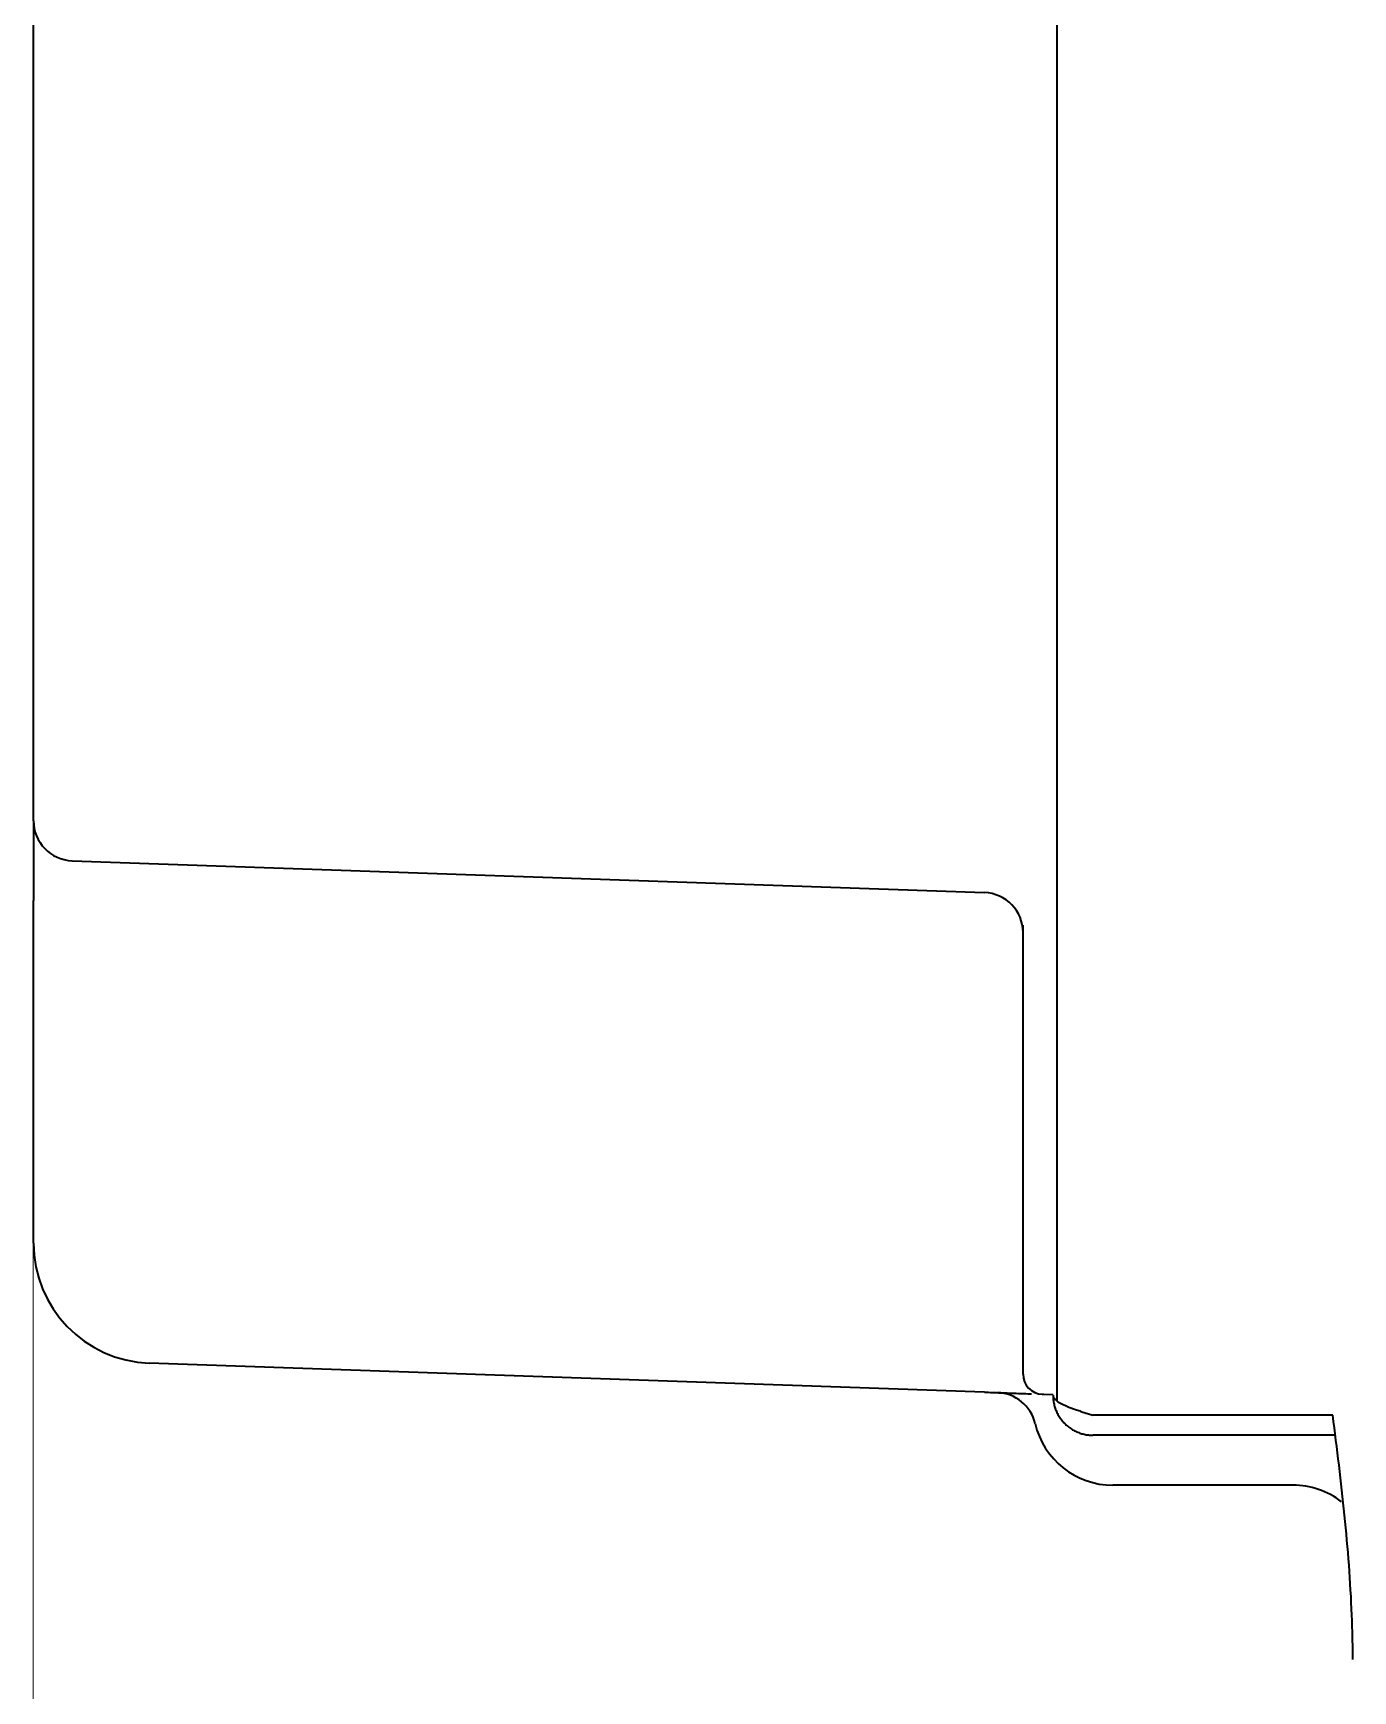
# Model space of a CAD drawing. Extents: x 5987 to 10491, y -672 to 3708.
# Drawn here: x 9464.1 to 9530.1, y 1373.2 to 1456.2 of the extents above; entities that cross this region are included whole.
import ezdxf

# ---------------------------------------------------------------- set-up
doc = ezdxf.new("R2010")
doc.units = 0
doc.header["$LTSCALE"] = 5
doc.layers.get('0').update_dxf_attribs({"linetype": 'CONTINUOUS', "lineweight": 0})
doc.layers.add('1', color=7, linetype='CONTINUOUS', true_color=0xffffff)

msp = doc.modelspace()

# ---------------------------------------------------------------- linework, layer by layer
at = {"color": 4}
msp.add_line((9464.053, 1399.826), (9464.053, 1299.826), dxfattribs=at)
at = {"layer": '1', "color": 7, "linetype": 'Continuous', "lineweight": 35}
for p, q in [((9515.273, 1387.739), (9515.273, 2406.347)), ((9464.073, 1416.773), (9464.073, 1586.093)), ((9464.073, 1416.773), (9464.073, 1412.776)), ((9466.003, 1414.775), (9511.643, 1413.181)), ((9464.073, 1395.636), (9464.073, 1412.776)), ((9513.573, 1389.079), (9513.573, 1411.543)), ((9511.642, 1388.181), (9469.863, 1389.64)), ((9514.538, 1388.08), (9514.617, 1388.077)), ((9514.617, 1388.077), (9515.073, 1388.061)), ((9529.073, 1387.026), (9517.073, 1387.026)), ((9529.163, 1386.026), (9517.073, 1386.026)), ((9527.073, 1383.526), (9518.073, 1383.526))]:
    msp.add_line(p, q, dxfattribs=at)
for centre, radius, start, end in [((9466.073, 1416.773), 2, 180, 268), ((9511.573, 1411.182), 2, 0, 88), ((9470.073, 1395.636), 6, 180, 268), ((9514.573, 1389.079), 1, 180, 268), ((9512.231, 1386.159), 2, 13.17, 88), ((9518.073, 1387.526), 4, 193.17, 270), ((9527.073, 1379.526), 4, 52.50793, 90)]:
    msp.add_arc(centre, radius, start, end, dxfattribs=at)
for points, knots in [([(9511.642, 1388.181), (9511.776, 1388.176), (9512.047, 1388.167), (9512.44, 1388.153), (9512.885, 1388.137), (9513.351, 1388.121), (9513.749, 1388.107), (9513.946, 1388.1), (9514.004, 1388.098)], [0, 0, 0, 0, 0.182884, 0.366005, 0.549125, 0.732245, 0.915366, 1, 1, 1, 1]), ([(9530.073, 1374.801), (9530.07, 1375.293), (9530.062, 1375.785), (9530.049, 1376.277), (9530.042, 1376.527), (9530.006, 1377.61), (9529.895, 1379.526), (9529.67, 1382.026), (9529.387, 1384.526), (9529.178, 1386.193), (9529.073, 1387.026)], [-0.137322, -0.137322, -0.137322, -0.137322, 0, 0, 0, 0.069713, 0.302284, 0.534856, 0.767428, 1, 1, 1, 1])]:
    msp.add_open_spline(points, degree=3, knots=knots, dxfattribs=at)
for points in [[(9515.073, 1388.026), (9515.073, 1387.951), (9515.081, 1387.802), (9515.119, 1387.58), (9515.181, 1387.364), (9515.267, 1387.156), (9515.376, 1386.96), (9515.506, 1386.777), (9515.655, 1386.609), (9515.823, 1386.459), (9516.006, 1386.329), (9516.203, 1386.22), (9516.411, 1386.134), (9516.627, 1386.072), (9516.848, 1386.035), (9516.998, 1386.026), (9517.073, 1386.026)], [(9515.073, 1388.026), (9515.073, 1388.002), (9515.081, 1387.955), (9515.119, 1387.883), (9515.181, 1387.812), (9515.267, 1387.74), (9515.376, 1387.669), (9515.506, 1387.598), (9515.655, 1387.526), (9515.823, 1387.455), (9516.006, 1387.383), (9516.203, 1387.312), (9516.411, 1387.24), (9516.627, 1387.169), (9516.848, 1387.098), (9516.998, 1387.05), (9517.073, 1387.026)]]:
    msp.add_open_spline(points, degree=3, dxfattribs=at)

doc.saveas('drawing.dxf')
